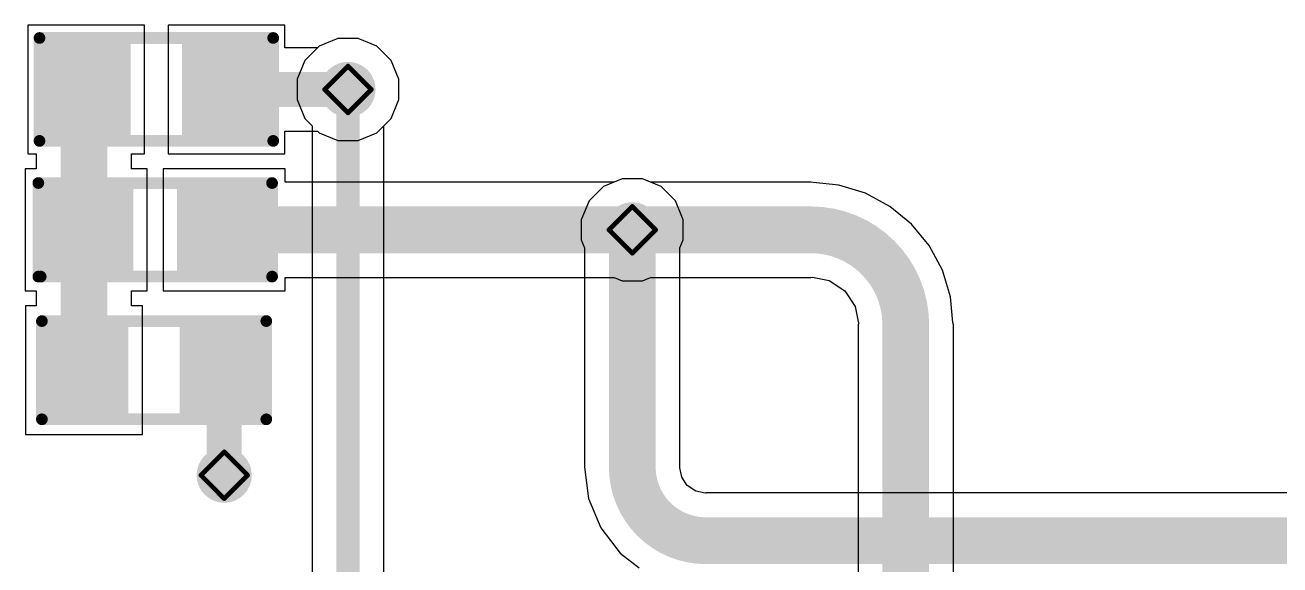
# Model space of a CAD drawing. Header units: inches. Extents: x -14 to 270, y -5 to 115.
# Drawn here: x 42.02 to 55.65, y 47.74 to 53.6 of the extents above; entities that cross this region are included whole.
import ezdxf

# ---------------------------------------------------------------- set-up
doc = ezdxf.new("R2010")
doc.units = ezdxf.units.IN
for name, color, linetype in [('Bottom Layer', 5, 'Continuous'), ('Drill Drawing', 1, 'Continuous'), ('Top Layer', 1, 'Continuous'), ('Top Overlay', 2, 'Continuous'), ('Top Paste', 8, 'Continuous'), ('Top Solder', 216, 'Continuous'), ('Via Holes', 16, 'Continuous')]:
    doc.layers.add(name, color=color, linetype=linetype)

# ---------------------------------------------------------------- blocks, each defined once
blk = doc.blocks.new('S______B______59')
at = {"layer": 'Top Layer'}
for points in [[(-1.143, -0.4445), (-1.143, 0.4445), (-0.3809999999999999, 0.4445), (-0.3809999999999999, -0.4445)], [(0.3809999999999999, -0.4445), (0.3809999999999999, 0.4445), (1.143, 0.4445), (1.143, -0.4445)]]:
    blk.add_hatch(color=1, dxfattribs=at).paths.add_polyline_path(points)
at = {"layer": 'Top Paste'}
for points in [[(-1.143, -0.4445), (-1.143, 0.4445), (-0.3809999999999999, 0.4445), (-0.3809999999999999, -0.4445)], [(0.3809999999999999, -0.4445), (0.3809999999999999, 0.4445), (1.143, 0.4445), (1.143, -0.4445)]]:
    blk.add_hatch(color=8, dxfattribs=at).paths.add_polyline_path(points)
at = {"layer": 'Top Solder'}
for points in [[(-1.2446, -0.5460999999999999), (-1.2446, 0.5460999999999999), (-0.2794, 0.5460999999999999), (-0.2794, -0.5460999999999999)], [(0.2794, -0.5460999999999999), (0.2794, 0.5460999999999999), (1.2446, 0.5460999999999999), (1.2446, -0.5460999999999999)]]:
    blk.add_hatch(color=216, dxfattribs=at).paths.add_polyline_path(points)
at = {"layer": 'Top Overlay'}
for points in [[(-1.27, 0.5588, 0.127, 0.127, 0), (-1.27, -0.5588, 0.127, 0.127, 0)], [(1.27, 0.5588, 0.127, 0.127, 0), (-1.27, 0.5588, 0.127, 0.127, 0)], [(1.27, 0.5588, 0.127, 0.127, 0), (1.27, -0.5588, 0.127, 0.127, 0)], [(1.27, -0.5588, 0.127, 0.127, 0), (-1.27, -0.5588, 0.127, 0.127, 0)]]:
    blk.add_lwpolyline(points, format="xyseb", dxfattribs=at)
for points in [[(-1.30175, 0.5588, 0.0635, 0.0635, 1), (-1.23825, 0.5588, 0.0635, 0.0635, 1)], [(-1.30175, 0.5588, 0.0635, 0.0635, 1), (-1.23825, 0.5588, 0.0635, 0.0635, 1)], [(1.23825, 0.5588, 0.0635, 0.0635, 1), (1.30175, 0.5588, 0.0635, 0.0635, 1)], [(1.23825, 0.5588, 0.0635, 0.0635, 1), (1.30175, 0.5588, 0.0635, 0.0635, 1)], [(-1.30175, -0.5588, 0.0635, 0.0635, 1), (-1.23825, -0.5588, 0.0635, 0.0635, 1)], [(-1.30175, -0.5588, 0.0635, 0.0635, 1), (-1.23825, -0.5588, 0.0635, 0.0635, 1)], [(1.23825, -0.5588, 0.0635, 0.0635, 1), (1.30175, -0.5588, 0.0635, 0.0635, 1)], [(1.23825, -0.5588, 0.0635, 0.0635, 1), (1.30175, -0.5588, 0.0635, 0.0635, 1)]]:
    blk.add_lwpolyline(points, format="xyseb", close=True, dxfattribs=at)
blk = doc.blocks.new('R___0603_62')
at = {"layer": 'Top Layer'}
for points in [[(-0.3809999999999999, 0.4445), (-0.3810000000000001, -0.4445), (-1.143, -0.4445), (-1.143, 0.4445)], [(1.143, 0.4445), (1.143, -0.4445), (0.3809999999999999, -0.4445), (0.3810000000000001, 0.4445)]]:
    blk.add_hatch(color=1, dxfattribs=at).paths.add_polyline_path(points)
at = {"layer": 'Top Paste'}
for points in [[(-0.3809999999999999, 0.4445), (-0.3810000000000001, -0.4445), (-1.143, -0.4445), (-1.143, 0.4445)], [(1.143, 0.4445), (1.143, -0.4445), (0.3809999999999999, -0.4445), (0.3810000000000001, 0.4445)]]:
    blk.add_hatch(color=8, dxfattribs=at).paths.add_polyline_path(points)
at = {"layer": 'Top Solder'}
for points in [[(-0.2793999999999999, 0.5460999999999999), (-0.2794, -0.5461), (-1.2446, -0.5460999999999999), (-1.2446, 0.5461)], [(1.2446, 0.5460999999999999), (1.2446, -0.5461), (0.2793999999999999, -0.5460999999999999), (0.2794, 0.5461)]]:
    blk.add_hatch(color=216, dxfattribs=at).paths.add_polyline_path(points)
at = {"layer": 'Top Overlay'}
for points in [[(-1.2192, 0.5334, 0.127, 0.127, 0), (1.2192, 0.5334, 0.127, 0.127, 0)], [(-1.2192, -0.5334, 0.127, 0.127, 0), (-1.2192, 0.5334, 0.127, 0.127, 0)], [(1.2192, -0.5334, 0.127, 0.127, 0), (1.2192, 0.5334, 0.127, 0.127, 0)], [(-1.2192, -0.5334, 0.127, 0.127, 0), (1.2192, -0.5334, 0.127, 0.127, 0)]]:
    blk.add_lwpolyline(points, format="xyseb", dxfattribs=at)
for points in [[(-1.25095, 0.5334, 0.0635, 0.0635, 1), (-1.18745, 0.5334, 0.0635, 0.0635, 1)], [(-1.25095, 0.5334, 0.0635, 0.0635, 1), (-1.18745, 0.5334, 0.0635, 0.0635, 1)], [(1.18745, 0.5334, 0.0635, 0.0635, 1), (1.25095, 0.5334, 0.0635, 0.0635, 1)], [(1.18745, 0.5334, 0.0635, 0.0635, 1), (1.25095, 0.5334, 0.0635, 0.0635, 1)], [(-1.25095, -0.5334, 0.0635, 0.0635, 1), (-1.18745, -0.5334, 0.0635, 0.0635, 1)], [(-1.25095, -0.5334, 0.0635, 0.0635, 1), (-1.18745, -0.5334, 0.0635, 0.0635, 1)], [(1.18745, -0.5334, 0.0635, 0.0635, 1), (1.25095, -0.5334, 0.0635, 0.0635, 1)], [(1.18745, -0.5334, 0.0635, 0.0635, 1), (1.25095, -0.5334, 0.0635, 0.0635, 1)]]:
    blk.add_lwpolyline(points, format="xyseb", close=True, dxfattribs=at)
blk = doc.blocks.new('ALS_PT19_315C_L177_TR__96')
at = {"layer": 'Top Layer'}
for points in [[(-1.15999895, 0.41000045), (-0.33999805, 0.41000045), (-0.33999805, -0.41000045), (-1.15999895, -0.41000045)], [(0.34000059, 0.41000045), (1.16000149, 0.41000045), (1.16000149, -0.41000045), (0.34000059, -0.41000045)]]:
    blk.add_hatch(color=1, dxfattribs=at).paths.add_polyline_path(points)
at = {"layer": 'Top Paste'}
for points in [[(-1.15999895, 0.41000045), (-0.33999805, 0.41000045), (-0.33999805, -0.41000045), (-1.15999895, -0.41000045)], [(0.34000059, 0.41000045), (1.16000149, 0.41000045), (1.16000149, -0.41000045), (0.34000059, -0.41000045)]]:
    blk.add_hatch(color=8, dxfattribs=at).paths.add_polyline_path(points)
at = {"layer": 'Top Solder'}
for points in [[(-1.26159895, 0.51160045), (-0.23839805, 0.51160045), (-0.23839805, -0.51160045), (-1.26159895, -0.51160045)], [(0.23840059, 0.51160045), (1.26160149, 0.51160045), (1.26160149, -0.51160045), (0.23840059, -0.51160045)]]:
    blk.add_hatch(color=216, dxfattribs=at).paths.add_polyline_path(points)
at = {"layer": 'Top Overlay'}
for points in [[(-1.26999746, 0.508, 0.127, 0.127, 0), (-1.26999746, -0.508, 0.127, 0.127, 0)], [(1.2446, 0.508, 0.127, 0.127, 0), (-1.26999746, 0.508, 0.127, 0.127, 0)], [(1.27, 0.508, 0.127, 0.127, 0), (1.27, -0.508, 0.127, 0.127, 0)], [(-1.4478, 0, 0.1999996, 0.1999996, 0), (-1.5748, 0.127, 0.1999996, 0.1999996, 0)], [(-1.5748, 0.127, 0.1999996, 0.1999996, 0), (-1.5748, -0.127, 0.1999996, 0.1999996, 0)], [(-1.4478, 0, 0.1999996, 0.1999996, 0), (-1.5748, -0.127, 0.1999996, 0.1999996, 0)], [(1.27, -0.508, 0.127, 0.127, 0), (-1.26999746, -0.508, 0.127, 0.127, 0)]]:
    blk.add_lwpolyline(points, format="xyseb", dxfattribs=at)
for points in [[(-1.30174746, 0.508, 0.0635, 0.0635, 1), (-1.23824746, 0.508, 0.0635, 0.0635, 1)], [(-1.30174746, 0.508, 0.0635, 0.0635, 1), (-1.23824746, 0.508, 0.0635, 0.0635, 1)], [(1.21285, 0.508, 0.0635, 0.0635, 1), (1.27635, 0.508, 0.0635, 0.0635, 1)], [(1.23825, 0.508, 0.0635, 0.0635, 1), (1.30175, 0.508, 0.0635, 0.0635, 1)], [(-1.6247999, 0.127, 0.0999998, 0.0999998, 1), (-1.5248001, 0.127, 0.0999998, 0.0999998, 1)], [(-1.6247999, 0.127, 0.0999998, 0.0999998, 1), (-1.5248001, 0.127, 0.0999998, 0.0999998, 1)], [(-1.4977999, 0, 0.0999998, 0.0999998, 1), (-1.3978001, 0, 0.0999998, 0.0999998, 1)], [(-1.4977999, 0, 0.0999998, 0.0999998, 1), (-1.3978001, 0, 0.0999998, 0.0999998, 1)], [(-1.6247999, -0.127, 0.0999998, 0.0999998, 1), (-1.5248001, -0.127, 0.0999998, 0.0999998, 1)], [(-1.6247999, -0.127, 0.0999998, 0.0999998, 1), (-1.5248001, -0.127, 0.0999998, 0.0999998, 1)], [(-1.30174746, -0.508, 0.0635, 0.0635, 1), (-1.23824746, -0.508, 0.0635, 0.0635, 1)], [(-1.30174746, -0.508, 0.0635, 0.0635, 1), (-1.23824746, -0.508, 0.0635, 0.0635, 1)], [(1.23825, -0.508, 0.0635, 0.0635, 1), (1.30175, -0.508, 0.0635, 0.0635, 1)], [(1.23825, -0.508, 0.0635, 0.0635, 1), (1.30175, -0.508, 0.0635, 0.0635, 1)]]:
    blk.add_lwpolyline(points, format="xyseb", close=True, dxfattribs=at)

msp = doc.modelspace()

# ---------------------------------------------------------------- hatches: boundary and pattern name
at = {"layer": 'Bottom Layer'}
h = msp.add_hatch(color=5, dxfattribs=at)
edge = h.paths.add_edge_path()
edge.add_arc((45.5260583, 52.9054568), 0.2999994, 0, 360)
h = msp.add_hatch(color=5, dxfattribs=at)
edge = h.paths.add_edge_path()
edge.add_arc((48.61559999999999, 51.38135773999999), 0.2999994, 0, 360)
h = msp.add_hatch(color=5, dxfattribs=at)
edge = h.paths.add_edge_path()
edge.add_arc((44.18112576, 48.7172), 0.2999994, 0, 360)
at = {"layer": 'Top Layer'}
h = msp.add_hatch(color=1, dxfattribs=at)
edge = h.paths.add_edge_path()
edge.add_arc((45.5260583, 52.9054568), 0.2999994, 0, 360)
h = msp.add_hatch(color=1, dxfattribs=at)
edge = h.paths.add_edge_path()
edge.add_arc((48.61559999999999, 51.38135773999999), 0.2999994, 0, 360)
h = msp.add_hatch(color=1, dxfattribs=at)
edge = h.paths.add_edge_path()
edge.add_arc((44.18112576, 48.7172), 0.2999994, 0, 360)
at = {"layer": 'Via Holes'}
h = msp.add_hatch(color=7, dxfattribs=at)
edge = h.paths.add_edge_path()
edge.add_arc((45.5260583, 52.9054568), 0.1499997, 0, 360)
h = msp.add_hatch(color=7, dxfattribs=at)
edge = h.paths.add_edge_path()
edge.add_arc((48.61559999999999, 51.38135773999999), 0.1499997, 0, 360)
h = msp.add_hatch(color=7, dxfattribs=at)
edge = h.paths.add_edge_path()
edge.add_arc((44.18112576, 48.7172), 0.1499997, 0, 360)

# ---------------------------------------------------------------- linework, layer by layer
at = {"layer": 'Bottom Layer'}
for p, q in [((45.41586039999999, 53.45945620000001), (45.21224384, 53.3751155)), ((45.6362562, 53.45945620000001), (45.41586039999999, 53.45945620000001)), ((45.83987276, 53.3751155), (45.6362562, 53.45945620000001)), ((45.21224384, 53.3751155), (45.0563996, 53.21927125999999)), ((45.995717, 53.21927125999999), (45.83987276, 53.3751155)), ((45.0563996, 53.21927125999999), (44.97205889999999, 53.0156547)), ((46.0800577, 53.0156547), (45.995717, 53.21927125999999)), ((44.97205889999999, 53.0156547), (44.97205889999999, 52.79525889999999)), ((46.0800577, 52.79525889999999), (46.0800577, 53.0156547)), ((44.97205889999999, 52.79525889999999), (45.0563996, 52.59164234)), ((45.995717, 52.59164234), (46.0800577, 52.79525889999999)), ((45.0563996, 52.59164234), (45.13838572, 52.50965621999999)), ((45.13838572, 52.50965621999999), (45.13838572, 41.79170966)), ((45.91531584, 52.51124117999999), (45.995717, 52.59164234)), ((45.91531584, 41.79170966), (45.91531584, 52.51124117999999)), ((48.30178554, 51.85101644), (48.1459413, 51.69517219999999)), ((48.5054021, 51.93535713999999), (48.30178554, 51.85101644)), ((48.7257979, 51.93535713999999), (48.5054021, 51.93535713999999)), ((48.92941446, 51.85101644), (48.7257979, 51.93535713999999)), ((49.0852587, 51.69517219999999), (48.92941446, 51.85101644)), ((48.1459413, 51.69517219999999), (48.06160059999999, 51.49155564)), ((49.1695994, 51.49155564), (49.0852587, 51.69517219999999)), ((48.06160059999999, 51.49155564), (48.06160059999999, 51.27115984)), ((49.1695994, 51.27115984), (49.1695994, 51.49155564)), ((48.06160059999999, 51.27115984), (48.09764828, 51.18413182)), ((48.09764828, 51.18413182), (48.09764828, 48.8036997)), ((49.13355172, 51.18413182), (49.1695994, 51.27115984)), ((49.13355172, 48.8036997), (49.13355172, 51.18413182)), ((48.09764828, 48.8036997), (48.09633256, 48.8036997)), ((48.09633256, 48.8036997), (48.14120673999999, 48.46284439999999)), ((49.13221314, 48.79696362), (49.13355172, 48.8036997)), ((49.15237058, 48.69562016), (49.13221314, 48.79696362)), ((49.2135922, 48.6039922), (49.15237058, 48.69562016)), ((49.30522016, 48.54277058), (49.2135922, 48.6039922)), ((48.14120673999999, 48.46284439999999), (48.27277366, 48.1452174)), ((49.40656362, 48.52261314), (49.30522016, 48.54277058)), ((49.4132997, 48.52395172), (49.40656362, 48.52261314)), ((71.27175484, 48.52395172), (49.4132997, 48.52395172)), ((48.27277366, 48.1452174), (48.48206204, 47.87246203999999)), ((48.48206204, 47.87246203999999), (48.69064176, 47.7124141))]:
    msp.add_line(p, q, dxfattribs=at)
for points in [[(45.52685078, 41.39670156, 0.254, 0.254, 0), (45.52685078, 52.9054568, 0.254, 0.254, 0)], [(48.61559999999999, 48.8036997, 0.508, 0.508, 0), (48.61559999999999, 51.38135773999999, 0.508, 0.508, 0)], [(49.4132997, 48.00599999999999, 0.508, 0.508, -0.4142135623730951), (48.61559999999999, 48.8036997, 0.508, 0.508, 0)], [(49.4132997, 48.00599999999999, 0.508, 0.508, 0), (71.43511747999999, 48.00599999999999, 0.508, 0.508, 0)]]:
    msp.add_lwpolyline(points, format="xyseb", dxfattribs=at)
for points in [[(45.46335078, 52.9054568, 0.127, 0.127, 1), (45.59035078, 52.9054568, 0.127, 0.127, 1)], [(48.4886, 51.38135773999999, 0.254, 0.254, 1), (48.7426, 51.38135773999999, 0.254, 0.254, 1)], [(48.4886, 48.8036997, 0.254, 0.254, 1), (48.7426, 48.8036997, 0.254, 0.254, 1)], [(48.4886, 48.8036997, 0.254, 0.254, 1), (48.7426, 48.8036997, 0.254, 0.254, 1)], [(49.2862997, 48.00599999999999, 0.254, 0.254, 1), (49.5402997, 48.00599999999999, 0.254, 0.254, 1)], [(49.2862997, 48.00599999999999, 0.254, 0.254, 1), (49.5402997, 48.00599999999999, 0.254, 0.254, 1)]]:
    msp.add_lwpolyline(points, format="xyseb", close=True, dxfattribs=at)
at = {"layer": 'Drill Drawing'}
for points in [[(45.2720583, 52.9054568, 0.0508, 0.0508, 0), (45.5260583, 53.15945679999999, 0.0508, 0.0508, 0)], [(45.5260583, 53.15945679999999, 0.0508, 0.0508, 0), (45.78005829999999, 52.9054568, 0.0508, 0.0508, 0)], [(45.2720583, 52.9054568, 0.0508, 0.0508, 0), (45.5260583, 52.6514568, 0.0508, 0.0508, 0)], [(45.5260583, 52.6514568, 0.0508, 0.0508, 0), (45.78005829999999, 52.9054568, 0.0508, 0.0508, 0)], [(48.3616, 51.38135773999999, 0.0508, 0.0508, 0), (48.61559999999999, 51.63535774, 0.0508, 0.0508, 0)], [(48.61559999999999, 51.63535774, 0.0508, 0.0508, 0), (48.8696, 51.38135773999999, 0.0508, 0.0508, 0)], [(48.3616, 51.38135773999999, 0.0508, 0.0508, 0), (48.61559999999999, 51.12735774, 0.0508, 0.0508, 0)], [(48.61559999999999, 51.12735774, 0.0508, 0.0508, 0), (48.8696, 51.38135773999999, 0.0508, 0.0508, 0)], [(43.92712576, 48.7172, 0.0508, 0.0508, 0), (44.18112576, 48.9712, 0.0508, 0.0508, 0)], [(44.18112576, 48.9712, 0.0508, 0.0508, 0), (44.43512576, 48.7172, 0.0508, 0.0508, 0)], [(43.92712576, 48.7172, 0.0508, 0.0508, 0), (44.18112576, 48.46319999999999, 0.0508, 0.0508, 0)], [(44.18112576, 48.46319999999999, 0.0508, 0.0508, 0), (44.43512576, 48.7172, 0.0508, 0.0508, 0)]]:
    msp.add_lwpolyline(points, format="xyseb", dxfattribs=at)
for points in [[(45.5133583, 53.15945679999999, 0.0254, 0.0254, 1), (45.5387583, 53.15945679999999, 0.0254, 0.0254, 1)], [(45.5133583, 53.15945679999999, 0.0254, 0.0254, 1), (45.5387583, 53.15945679999999, 0.0254, 0.0254, 1)], [(45.2593583, 52.9054568, 0.0254, 0.0254, 1), (45.2847583, 52.9054568, 0.0254, 0.0254, 1)], [(45.2593583, 52.9054568, 0.0254, 0.0254, 1), (45.2847583, 52.9054568, 0.0254, 0.0254, 1)], [(45.7673583, 52.9054568, 0.0254, 0.0254, 1), (45.7927583, 52.9054568, 0.0254, 0.0254, 1)], [(45.7673583, 52.9054568, 0.0254, 0.0254, 1), (45.7927583, 52.9054568, 0.0254, 0.0254, 1)], [(45.5133583, 52.6514568, 0.0254, 0.0254, 1), (45.5387583, 52.6514568, 0.0254, 0.0254, 1)], [(45.5133583, 52.6514568, 0.0254, 0.0254, 1), (45.5387583, 52.6514568, 0.0254, 0.0254, 1)], [(48.6029, 51.63535774, 0.0254, 0.0254, 1), (48.6283, 51.63535774, 0.0254, 0.0254, 1)], [(48.6029, 51.63535774, 0.0254, 0.0254, 1), (48.6283, 51.63535774, 0.0254, 0.0254, 1)], [(48.34889999999999, 51.38135773999999, 0.0254, 0.0254, 1), (48.3743, 51.38135773999999, 0.0254, 0.0254, 1)], [(48.34889999999999, 51.38135773999999, 0.0254, 0.0254, 1), (48.3743, 51.38135773999999, 0.0254, 0.0254, 1)], [(48.8569, 51.38135773999999, 0.0254, 0.0254, 1), (48.8823, 51.38135773999999, 0.0254, 0.0254, 1)], [(48.8569, 51.38135773999999, 0.0254, 0.0254, 1), (48.8823, 51.38135773999999, 0.0254, 0.0254, 1)], [(48.6029, 51.12735774, 0.0254, 0.0254, 1), (48.6283, 51.12735774, 0.0254, 0.0254, 1)], [(48.6029, 51.12735774, 0.0254, 0.0254, 1), (48.6283, 51.12735774, 0.0254, 0.0254, 1)], [(44.16842576, 48.9712, 0.0254, 0.0254, 1), (44.19382576, 48.9712, 0.0254, 0.0254, 1)], [(44.16842576, 48.9712, 0.0254, 0.0254, 1), (44.19382576, 48.9712, 0.0254, 0.0254, 1)], [(43.91442576, 48.7172, 0.0254, 0.0254, 1), (43.93982576, 48.7172, 0.0254, 0.0254, 1)], [(43.91442576, 48.7172, 0.0254, 0.0254, 1), (43.93982576, 48.7172, 0.0254, 0.0254, 1)], [(44.42242576, 48.7172, 0.0254, 0.0254, 1), (44.44782575999999, 48.7172, 0.0254, 0.0254, 1)], [(44.42242576, 48.7172, 0.0254, 0.0254, 1), (44.44782575999999, 48.7172, 0.0254, 0.0254, 1)], [(44.16842576, 48.46319999999999, 0.0254, 0.0254, 1), (44.19382576, 48.46319999999999, 0.0254, 0.0254, 1)], [(44.16842576, 48.46319999999999, 0.0254, 0.0254, 1), (44.19382576, 48.46319999999999, 0.0254, 0.0254, 1)]]:
    msp.add_lwpolyline(points, format="xyseb", close=True, dxfattribs=at)
at = {"layer": 'Top Layer'}
for p, q in [((43.3163599, 53.6039568), (42.0463599, 53.6039568)), ((42.0463599, 53.6039568), (42.0463599, 52.20695679999999)), ((43.3163599, 52.20695679999999), (43.3163599, 53.6039568)), ((44.8403599, 53.6039568), (43.5703599, 53.6039568)), ((43.5703599, 53.6039568), (43.5703599, 52.20695679999999)), ((44.8403599, 53.35866392), (44.8403599, 53.6039568)), ((45.41586039999999, 53.45945620000001), (45.21224384, 53.3751155)), ((45.6362562, 53.45945620000001), (45.41586039999999, 53.45945620000001)), ((45.83987276, 53.3751155), (45.6362562, 53.45945620000001)), ((45.19579226, 53.35866392), (44.8403599, 53.35866392)), ((45.21224384, 53.3751155), (45.19579226, 53.35866392)), ((45.995717, 53.21927125999999), (45.83987276, 53.3751155)), ((46.0800577, 53.0156547), (45.995717, 53.21927125999999)), ((46.0800577, 52.79525889999999), (46.0800577, 53.0156547)), ((45.995717, 52.59164234), (46.0800577, 52.79525889999999)), ((45.83987276, 52.43579809999999), (45.995717, 52.59164234)), ((44.8403599, 52.20695679999999), (44.8403599, 52.45224967999999)), ((44.8403599, 52.45224967999999), (45.19579226, 52.45224967999999)), ((45.19579226, 52.45224967999999), (45.21224384, 52.43579809999999)), ((45.21224384, 52.43579809999999), (45.41586039999999, 52.3514574)), ((45.6362562, 52.3514574), (45.83987276, 52.43579809999999)), ((45.41586039999999, 52.3514574), (45.6362562, 52.3514574)), ((42.0463599, 52.20695679999999), (42.13901402, 52.20695679999999)), ((42.13901402, 52.20695679999999), (42.13901402, 52.04535692)), ((43.17491746, 52.04535692), (43.17491746, 52.20695679999999)), ((43.17491746, 52.20695679999999), (43.3163599, 52.20695679999999)), ((43.5703599, 52.20695679999999), (44.8403599, 52.20695679999999)), ((42.13901402, 52.04535692), (42.01712704, 52.04535692)), ((42.01712704, 52.04535692), (42.01712704, 50.71735855999999)), ((43.3451254, 52.04535692), (43.17491746, 52.04535692)), ((43.3451254, 50.71735855999999), (43.3451254, 52.04535692)), ((44.84512494, 52.04535692), (43.51712658, 52.04535692)), ((43.51712658, 52.04535692), (43.51712658, 50.71735855999999)), ((44.84512494, 51.89930946), (44.84512494, 52.04535692)), ((48.41837408, 51.89930946), (44.84512494, 51.89930946)), ((48.5054021, 51.93535713999999), (48.41837408, 51.89930946)), ((48.7257979, 51.93535713999999), (48.5054021, 51.93535713999999)), ((48.81282592, 51.89930946), (48.7257979, 51.93535713999999)), ((50.55721918, 51.89930946), (48.81282592, 51.89930946)), ((50.58221023999999, 51.89433868), (50.55721918, 51.89930946)), ((50.85875528, 51.86710226), (50.58221023999999, 51.89433868)), ((51.1487039, 51.77914714), (50.85875528, 51.86710226)), ((51.41592205999999, 51.63631532), (51.1487039, 51.77914714)), ((51.65014054, 51.44409827999999), (51.41592205999999, 51.63631532)), ((51.84235758, 51.2098798), (51.65014054, 51.44409827999999)), ((51.9851894, 50.94266164), (51.84235758, 51.2098798)), ((44.84512494, 50.71735855999999), (44.84512494, 50.86340601999999)), ((44.84512494, 50.86340601999999), (48.41837408, 50.86340601999999)), ((48.41837408, 50.86340601999999), (48.5054021, 50.82735833999999)), ((48.7257979, 50.82735833999999), (48.81282592, 50.86340601999999)), ((48.81282592, 50.86340601999999), (50.55721918, 50.86340601999999)), ((50.55721918, 50.86340601999999), (50.57540304, 50.86702297999999)), ((50.57540304, 50.86702297999999), (50.75600974, 50.83109722)), ((52.07314452, 50.65271302), (51.9851894, 50.94266164)), ((48.5054021, 50.82735833999999), (48.7257979, 50.82735833999999)), ((50.75600974, 50.83109722), (50.9245362, 50.71849393999999)), ((42.01712704, 50.71735855999999), (42.13901402, 50.71735855999999)), ((42.13901402, 50.71735855999999), (42.13901402, 50.55585774)), ((43.17491746, 50.55585774), (43.17491746, 50.71735855999999)), ((43.17491746, 50.71735855999999), (43.3451254, 50.71735855999999)), ((43.51712658, 50.71735855999999), (44.84512494, 50.71735855999999)), ((50.9245362, 50.71849393999999), (51.03713947999999, 50.54996747999999)), ((52.10038093999999, 50.37616798), (52.07314452, 50.65271302)), ((42.13901402, 50.55585774), (42.02196574, 50.55585774)), ((42.02196574, 50.55585774), (42.02196574, 49.15885773999999)), ((43.29196573999999, 50.55585774), (43.17491746, 50.55585774)), ((43.29196573999999, 49.15885773999999), (43.29196573999999, 50.55585774)), ((51.03713947999999, 50.54996747999999), (51.07306524, 50.36936077999999)), ((51.07306524, 50.36936077999999), (51.06944828, 50.35117692)), ((51.06944828, 50.35117692), (51.06944828, 42.90930711999999)), ((52.10535172, 50.35117692), (52.10038093999999, 50.37616798)), ((52.10535172, 42.65332591999999), (52.10535172, 50.35117692)), ((42.02196574, 49.15885773999999), (43.29196573999999, 49.15885773999999))]:
    msp.add_line(p, q, dxfattribs=at)
for points in [[(42.65696574, 49.85735774, 0.508, 0.508, 0), (42.65696574, 52.88106264, 0.508, 0.508, 0)], [(44.2053599, 52.9054568, 0.3809999999999999, 0.3809999999999999, 0), (45.5260583, 52.9054568, 0.3809999999999999, 0.3809999999999999, 0)], [(45.5542015, 52.9336, 0.254, 0.254, -0.4142135623730951), (45.5260583, 52.9054568, 0.254, 0.254, 0)], [(42.65696574, 52.88106264, 0.254, 0.254, -0.4142135623730951), (42.6813599, 52.9054568, 0.254, 0.254, 0)], [(44.18112576, 51.38135773999999, 0.508, 0.508, 0), (48.61559999999999, 51.38135773999999, 0.508, 0.508, 0)], [(48.61559999999999, 51.38135773999999, 0.508, 0.508, 0), (50.55721918, 51.38135773999999, 0.508, 0.508, 0)], [(50.55721918, 51.38135773999999, 0.508, 0.508, -0.4142135623730951), (51.5874, 50.35117692, 0.508, 0.508, 0)], [(51.5874, 42.4561, 0.508, 0.508, 0), (51.5874, 50.35117692, 0.508, 0.508, 0)], [(44.18096574, 49.85735774, 0.3809999999999999, 0.3809999999999999, 0), (44.18104701999999, 49.85727645999999, 0.3809999999999999, 0.3809999999999999, 0)], [(44.18104701999999, 48.71727874, 0.3809999999999999, 0.3809999999999999, 0), (44.18104701999999, 49.85727645999999, 0.3809999999999999, 0.3809999999999999, 0)], [(44.18104701999999, 48.71727874, 0.3809999999999999, 0.3809999999999999, 0), (44.18112576, 48.7172, 0.3809999999999999, 0.3809999999999999, 0)]]:
    msp.add_lwpolyline(points, format="xyseb", dxfattribs=at)
for points in [[(42.52996573999999, 52.88106264, 0.254, 0.254, 1), (42.78396574, 52.88106264, 0.254, 0.254, 1)], [(44.1101099, 52.9054568, 0.1905, 0.1905, 1), (44.3006099, 52.9054568, 0.1905, 0.1905, 1)], [(45.4308083, 52.9054568, 0.1905, 0.1905, 1), (45.6213083, 52.9054568, 0.1905, 0.1905, 1)], [(45.4907015, 52.9336, 0.127, 0.127, 1), (45.6177015, 52.9336, 0.127, 0.127, 1)], [(42.59346573999999, 52.88106264, 0.127, 0.127, 1), (42.72046573999999, 52.88106264, 0.127, 0.127, 1)], [(42.6178599, 52.9054568, 0.127, 0.127, 1), (42.7448599, 52.9054568, 0.127, 0.127, 1)], [(45.4625583, 52.9054568, 0.127, 0.127, 1), (45.5895583, 52.9054568, 0.127, 0.127, 1)], [(44.05412576, 51.38135773999999, 0.254, 0.254, 1), (44.30812576, 51.38135773999999, 0.254, 0.254, 1)], [(48.4886, 51.38135773999999, 0.254, 0.254, 1), (48.7426, 51.38135773999999, 0.254, 0.254, 1)], [(48.4886, 51.38135773999999, 0.254, 0.254, 1), (48.7426, 51.38135773999999, 0.254, 0.254, 1)], [(50.43021917999999, 51.38135773999999, 0.254, 0.254, 1), (50.68421918, 51.38135773999999, 0.254, 0.254, 1)], [(50.43021917999999, 51.38135773999999, 0.254, 0.254, 1), (50.68421918, 51.38135773999999, 0.254, 0.254, 1)], [(51.46039999999999, 50.35117692, 0.254, 0.254, 1), (51.7144, 50.35117692, 0.254, 0.254, 1)], [(51.46039999999999, 50.35117692, 0.254, 0.254, 1), (51.7144, 50.35117692, 0.254, 0.254, 1)], [(42.52996573999999, 49.85735774, 0.254, 0.254, 1), (42.78396574, 49.85735774, 0.254, 0.254, 1)], [(44.08571574, 49.85735774, 0.1905, 0.1905, 1), (44.27621574, 49.85735774, 0.1905, 0.1905, 1)], [(44.08579702, 49.85727645999999, 0.1905, 0.1905, 1), (44.27629701999999, 49.85727645999999, 0.1905, 0.1905, 1)], [(44.08579702, 49.85727645999999, 0.1905, 0.1905, 1), (44.27629701999999, 49.85727645999999, 0.1905, 0.1905, 1)], [(44.08579702, 48.71727874, 0.1905, 0.1905, 1), (44.27629701999999, 48.71727874, 0.1905, 0.1905, 1)], [(44.08579702, 48.71727874, 0.1905, 0.1905, 1), (44.27629701999999, 48.71727874, 0.1905, 0.1905, 1)], [(44.08587576, 48.7172, 0.1905, 0.1905, 1), (44.27637575999999, 48.7172, 0.1905, 0.1905, 1)]]:
    msp.add_lwpolyline(points, format="xyseb", close=True, dxfattribs=at)

# ---------------------------------------------------------------- block references
at = {"rotation": 180}
for name, p in [('S______B______59', (43.4433599, 52.9054568)), ('ALS_PT19_315C_L177_TR__96', (43.43112726, 51.38135773999999))]:
    msp.add_blockref(name, p, dxfattribs=at)
msp.add_blockref('R___0603_62', (43.41896574, 49.85735774))

doc.saveas('drawing.dxf')
